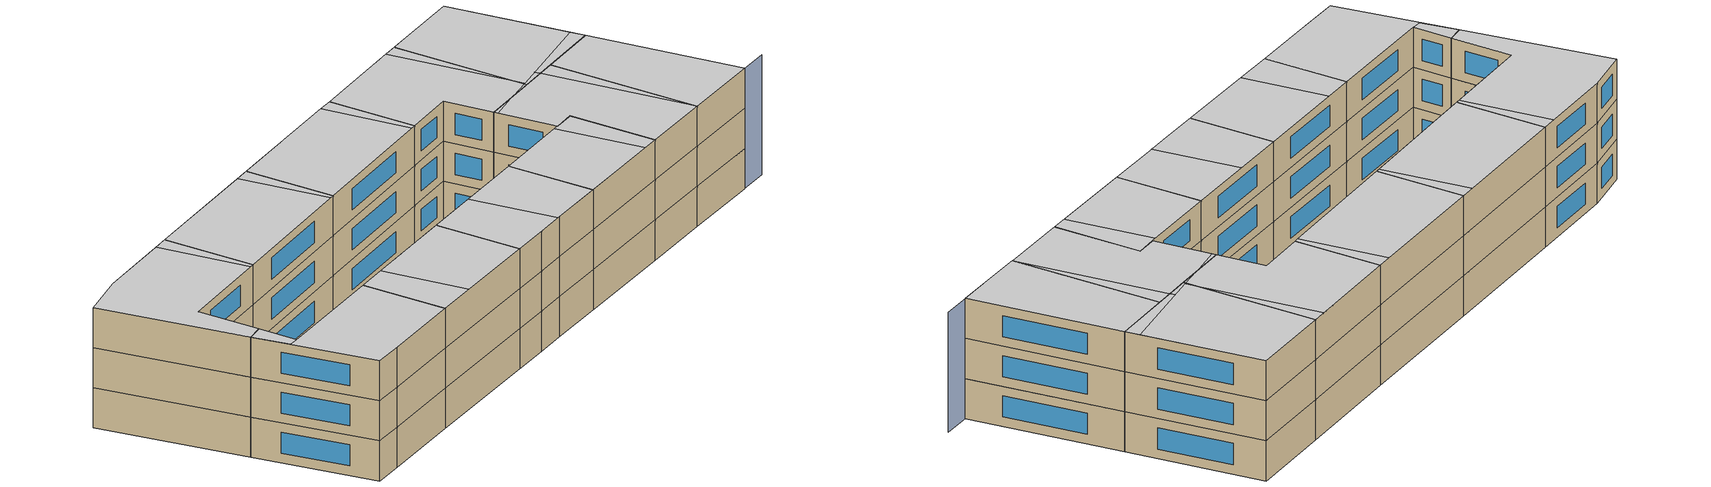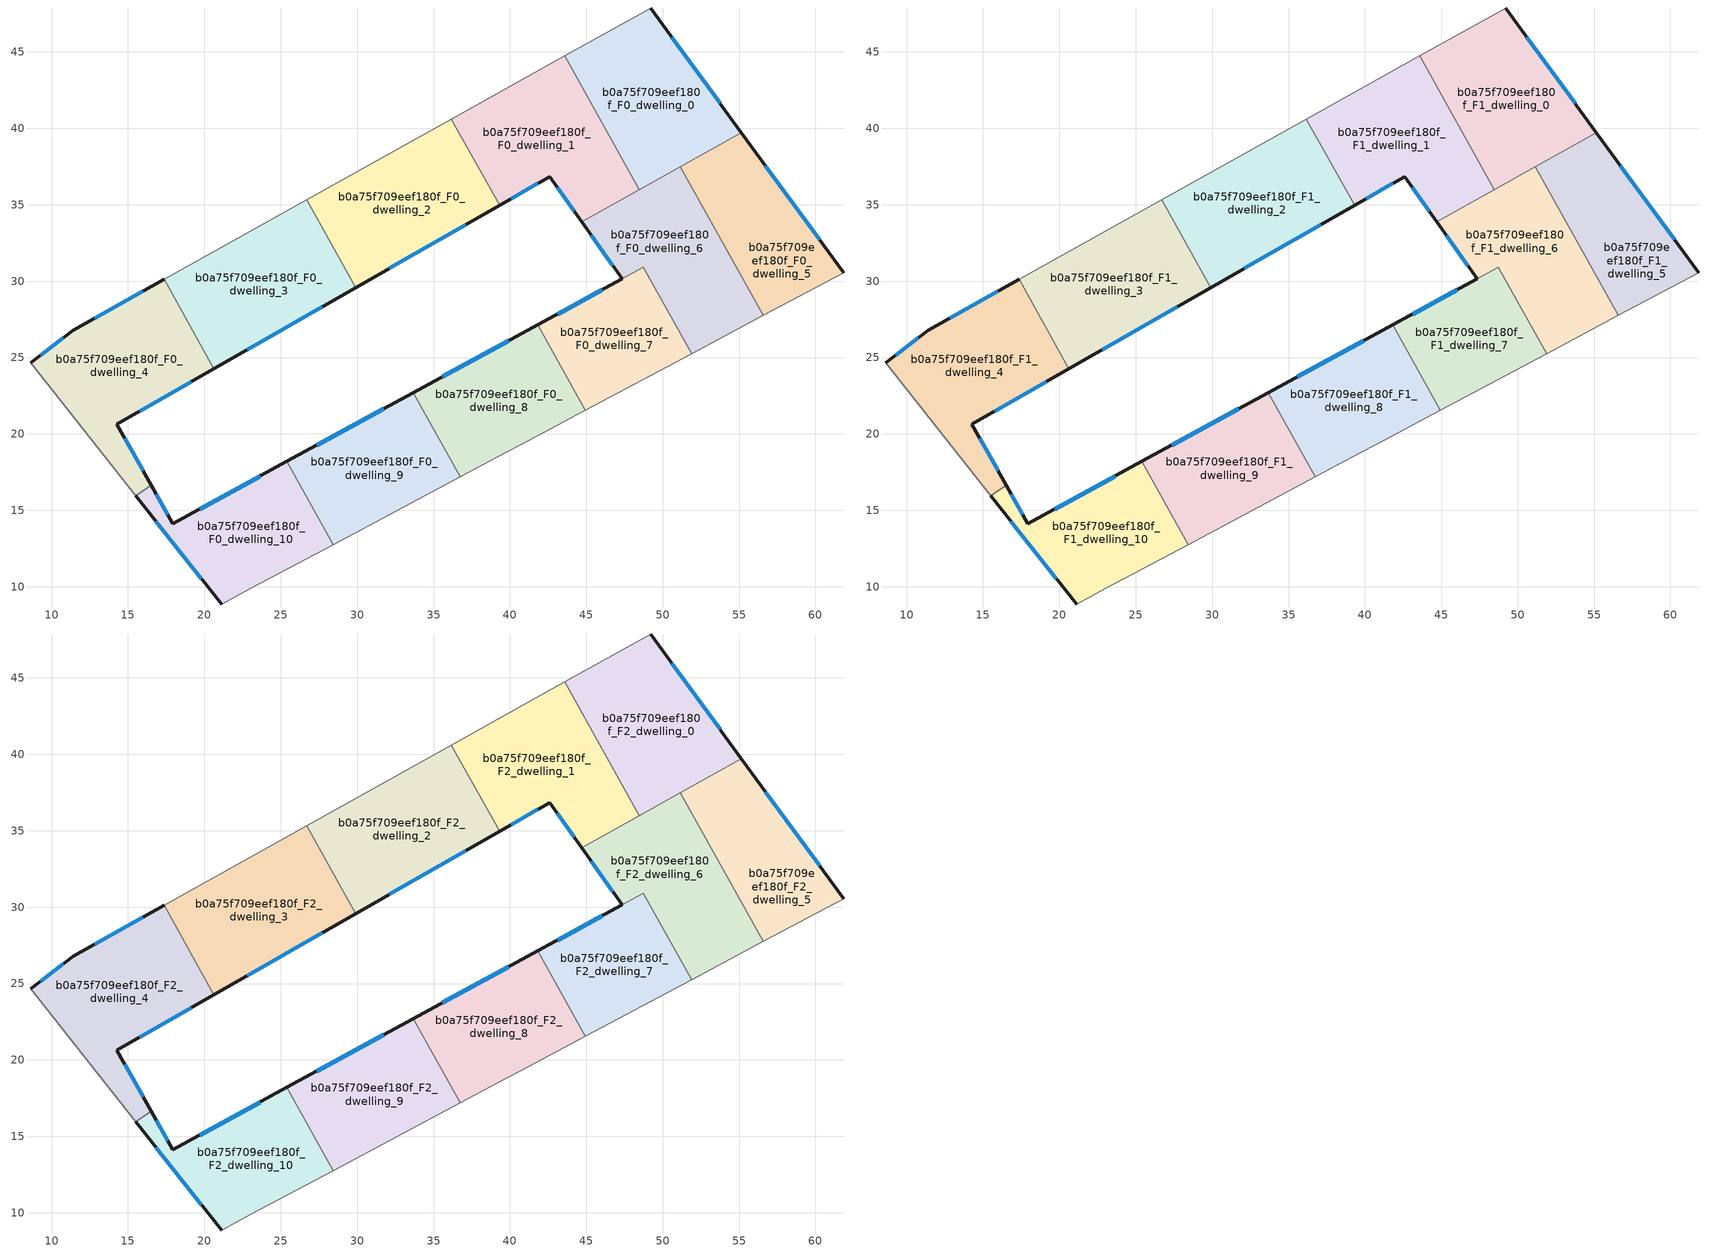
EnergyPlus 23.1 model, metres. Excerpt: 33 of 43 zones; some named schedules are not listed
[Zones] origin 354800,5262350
b0a75f709eef180f_F0_dwelling_0
 floor ground (EU_floor_Construction): 49.21,47.88 55.16,39.72 48.46,35.98 43.58,44.74 z0
 wall outside (EU_wall_Construction): 55.16,39.72 49.21,47.88 z0:3
 wall adiabatic (EU_wall_Construction): 49.21,47.88 43.58,44.74 z0:3
 wall to b0a75f709eef180f_F0_dwelling_1 (EU_wall_Construction): 43.58,44.74 48.46,35.98 z0:3
 wall to b0a75f709eef180f_F0_dwelling_5 (EU_wall_Construction): 51.16,37.48 55.16,39.72 z0:3
 wall to b0a75f709eef180f_F0_dwelling_6 (EU_wall_Construction): 48.46,35.98 51.16,37.48 z0:3
 window (EU_Window_Construction): 53.76,41.63 50.6,45.96 z0.7:2.3
b0a75f709eef180f_F0_dwelling_1
 floor ground (EU_floor_Construction): 43.58,44.74 48.46,35.98 44.69,33.88 42.59,36.83 39.32,34.96 36.17,40.61 z0
 wall outside (EU_wall_Construction): 39.32,34.96 42.59,36.83 44.69,33.88 z0:3
 wall to b0a75f709eef180f_F0_dwelling_2 (EU_wall_Construction): 36.17,40.61 39.32,34.96 z0:3
 wall adiabatic (EU_wall_Construction): 43.58,44.74 36.17,40.61 z0:3
 wall to b0a75f709eef180f_F0_dwelling_6 (EU_wall_Construction): 44.69,33.88 48.46,35.98 z0:3
 window (EU_Window_Construction): 43.09,36.14 44.2,34.57 / 40.09,35.4 41.83,36.4 z0.7:2.3
b0a75f709eef180f_F0_dwelling_10
 floor ground (EU_floor_Construction): 25.41,18.2 28.44,12.76 23.05,9.89 21.12,8.87 15.51,15.97 16.52,16.64 17.93,14.13 z0
 wall outside (EU_wall_Construction): 15.51,15.97 21.12,8.87 / 25.41,18.2 17.93,14.13 16.52,16.64 z0:3
 wall adiabatic (EU_wall_Construction): 21.12,8.87 23.05,9.89 28.44,12.76 z0:3
 wall to b0a75f709eef180f_F0_dwelling_4 (EU_wall_Construction): 16.52,16.64 15.51,15.97 z0:3
 wall to b0a75f709eef180f_F0_dwelling_9 (EU_wall_Construction): 28.44,12.76 25.41,18.2 z0:3
 window (EU_Window_Construction): 16.83,14.3 19.81,10.53 / 17.6,14.72 16.85,16.05 / 23.65,17.24 19.69,15.08 z0.7:2.3
b0a75f709eef180f_F0_dwelling_2
 floor ground (EU_floor_Construction): 36.17,40.61 39.32,34.96 29.9,29.58 26.69,35.32 z0
 wall outside (EU_wall_Construction): 29.9,29.58 39.32,34.96 z0:3
 wall to b0a75f709eef180f_F0_dwelling_3 (EU_wall_Construction): 26.69,35.32 29.9,29.58 z0:3
 wall adiabatic (EU_wall_Construction): 36.17,40.61 26.69,35.32 z0:3
 window (EU_Window_Construction): 32.11,30.84 37.11,33.7 z0.7:2.3
b0a75f709eef180f_F0_dwelling_3
 floor ground (EU_floor_Construction): 26.69,35.32 29.9,29.58 20.63,24.28 17.37,30.12 z0
 wall outside (EU_wall_Construction): 20.63,24.28 29.9,29.58 z0:3
 wall to b0a75f709eef180f_F0_dwelling_4 (EU_wall_Construction): 17.37,30.12 20.63,24.28 z0:3
 wall adiabatic (EU_wall_Construction): 26.69,35.32 17.37,30.12 z0:3
 window (EU_Window_Construction): 22.8,25.52 27.72,28.33 z0.7:2.3
b0a75f709eef180f_F0_dwelling_4
 floor ground (EU_floor_Construction): 17.37,30.12 20.63,24.28 14.27,20.65 16.52,16.64 15.51,15.97 8.64,24.64 11.42,26.8 z0
 wall outside (EU_wall_Construction): 17.37,30.12 11.42,26.8 8.64,24.64 / 16.52,16.64 14.27,20.65 20.63,24.28 z0:3
 wall adiabatic (EU_wall_Construction): 8.64,24.64 15.51,15.97 z0:3
 window (EU_Window_Construction): 10.77,26.29 9.3,25.15 / 15.97,29.34 12.82,27.58 / 15.76,21.5 19.14,23.43 / 15.99,17.58 14.8,19.71 z0.7:2.3
b0a75f709eef180f_F0_dwelling_5
 floor ground (EU_floor_Construction): 55.16,39.72 61.84,30.55 56.58,27.75 51.16,37.48 z0
 wall outside (EU_wall_Construction): 61.84,30.55 55.16,39.72 z0:3
 wall to b0a75f709eef180f_F0_dwelling_6 (EU_wall_Construction): 51.16,37.48 56.58,27.75 z0:3
 wall adiabatic (EU_wall_Construction): 56.58,27.75 61.84,30.55 z0:3
 window (EU_Window_Construction): 60.27,32.71 56.73,37.57 z0.7:2.3
b0a75f709eef180f_F0_dwelling_6
 floor ground (EU_floor_Construction): 51.16,37.48 56.58,27.75 51.89,25.25 48.74,30.9 47.34,30.14 44.69,33.88 z0
 wall outside (EU_wall_Construction): 44.69,33.88 47.34,30.14 z0:3
 wall adiabatic (EU_wall_Construction): 51.89,25.25 56.58,27.75 z0:3
 wall to b0a75f709eef180f_F0_dwelling_7 (EU_wall_Construction): 47.34,30.14 48.74,30.9 51.89,25.25 z0:3
 window (EU_Window_Construction): 45.31,33 46.72,31.02 z0.7:2.3
b0a75f709eef180f_F0_dwelling_7
 floor ground (EU_floor_Construction): 48.74,30.9 51.89,25.25 44.94,21.55 41.82,27.14 z0
 wall outside (EU_wall_Construction): 47.34,30.14 41.82,27.14 z0:3
 wall adiabatic (EU_wall_Construction): 44.94,21.55 51.89,25.25 z0:3
 wall to b0a75f709eef180f_F0_dwelling_8 (EU_wall_Construction): 41.82,27.14 44.94,21.55 z0:3
 window (EU_Window_Construction): 46.05,29.44 43.12,27.84 z0.7:2.3
b0a75f709eef180f_F0_dwelling_8
 floor ground (EU_floor_Construction): 41.82,27.14 44.94,21.55 41.19,19.56 39.2,18.49 36.74,17.18 33.67,22.7 z0
 wall outside (EU_wall_Construction): 41.82,27.14 33.67,22.7 z0:3
 wall adiabatic (EU_wall_Construction): 36.74,17.18 39.2,18.49 41.19,19.56 44.94,21.55 z0:3
 wall to b0a75f709eef180f_F0_dwelling_9 (EU_wall_Construction): 33.67,22.7 36.74,17.18 z0:3
 window (EU_Window_Construction): 39.91,26.1 35.58,23.74 z0.7:2.3
b0a75f709eef180f_F0_dwelling_9
 floor ground (EU_floor_Construction): 33.67,22.7 36.74,17.18 28.44,12.76 25.41,18.2 z0
 wall outside (EU_wall_Construction): 33.67,22.7 25.41,18.2 z0:3
 wall adiabatic (EU_wall_Construction): 28.44,12.76 36.74,17.18 z0:3
 window (EU_Window_Construction): 31.73,21.64 27.35,19.26 z0.7:2.3
b0a75f709eef180f_F1_dwelling_0
 floor to b0a75f709eef180f_F0_dwelling_0 (EU_floor_Construction): 49.21,47.88 55.16,39.72 48.46,35.98 43.58,44.74 z3
 wall outside (EU_wall_Construction): 55.16,39.72 49.21,47.88 z3:6
 wall adiabatic (EU_wall_Construction): 49.21,47.88 43.58,44.74 z3:6
 wall to b0a75f709eef180f_F1_dwelling_1 (EU_wall_Construction): 43.58,44.74 48.46,35.98 z3:6
 wall to b0a75f709eef180f_F1_dwelling_5 (EU_wall_Construction): 51.16,37.48 55.16,39.72 z3:6
 wall to b0a75f709eef180f_F1_dwelling_6 (EU_wall_Construction): 48.46,35.98 51.16,37.48 z3:6
 window (EU_Window_Construction): 53.76,41.63 50.6,45.96 z3.7:5.3
b0a75f709eef180f_F1_dwelling_1
 floor to b0a75f709eef180f_F0_dwelling_1 (EU_floor_Construction): 43.58,44.74 48.46,35.98 44.69,33.88 42.59,36.83 39.32,34.96 36.17,40.61 z3
 wall outside (EU_wall_Construction): 39.32,34.96 42.59,36.83 44.69,33.88 z3:6
 wall to b0a75f709eef180f_F1_dwelling_2 (EU_wall_Construction): 36.17,40.61 39.32,34.96 z3:6
 wall adiabatic (EU_wall_Construction): 43.58,44.74 36.17,40.61 z3:6
 wall to b0a75f709eef180f_F1_dwelling_6 (EU_wall_Construction): 44.69,33.88 48.46,35.98 z3:6
 window (EU_Window_Construction): 43.09,36.14 44.2,34.57 / 40.09,35.4 41.83,36.4 z3.7:5.3
b0a75f709eef180f_F1_dwelling_10
 floor to b0a75f709eef180f_F0_dwelling_10 (EU_floor_Construction): 25.41,18.2 28.44,12.76 23.05,9.89 21.12,8.87 15.51,15.97 16.52,16.64 17.93,14.13 z3
 wall outside (EU_wall_Construction): 15.51,15.97 21.12,8.87 / 25.41,18.2 17.93,14.13 16.52,16.64 z3:6
 wall adiabatic (EU_wall_Construction): 21.12,8.87 23.05,9.89 28.44,12.76 z3:6
 wall to b0a75f709eef180f_F1_dwelling_4 (EU_wall_Construction): 16.52,16.64 15.51,15.97 z3:6
 wall to b0a75f709eef180f_F1_dwelling_9 (EU_wall_Construction): 28.44,12.76 25.41,18.2 z3:6
 window (EU_Window_Construction): 16.83,14.3 19.81,10.53 / 17.6,14.72 16.85,16.05 / 23.65,17.24 19.69,15.08 z3.7:5.3
b0a75f709eef180f_F1_dwelling_2
 floor to b0a75f709eef180f_F0_dwelling_2 (EU_floor_Construction): 36.17,40.61 39.32,34.96 29.9,29.58 26.69,35.32 z3
 wall outside (EU_wall_Construction): 29.9,29.58 39.32,34.96 z3:6
 wall to b0a75f709eef180f_F1_dwelling_3 (EU_wall_Construction): 26.69,35.32 29.9,29.58 z3:6
 wall adiabatic (EU_wall_Construction): 36.17,40.61 26.69,35.32 z3:6
 window (EU_Window_Construction): 32.11,30.84 37.11,33.7 z3.7:5.3
b0a75f709eef180f_F1_dwelling_3
 floor to b0a75f709eef180f_F0_dwelling_3 (EU_floor_Construction): 26.69,35.32 29.9,29.58 20.63,24.28 17.37,30.12 z3
 wall outside (EU_wall_Construction): 20.63,24.28 29.9,29.58 z3:6
 wall to b0a75f709eef180f_F1_dwelling_4 (EU_wall_Construction): 17.37,30.12 20.63,24.28 z3:6
 wall adiabatic (EU_wall_Construction): 26.69,35.32 17.37,30.12 z3:6
 window (EU_Window_Construction): 22.8,25.52 27.72,28.33 z3.7:5.3
b0a75f709eef180f_F1_dwelling_4
 floor to b0a75f709eef180f_F0_dwelling_4 (EU_floor_Construction): 17.37,30.12 20.63,24.28 14.27,20.65 16.52,16.64 15.51,15.97 8.64,24.64 11.42,26.8 z3
 wall outside (EU_wall_Construction): 17.37,30.12 11.42,26.8 8.64,24.64 / 16.52,16.64 14.27,20.65 20.63,24.28 z3:6
 wall adiabatic (EU_wall_Construction): 8.64,24.64 15.51,15.97 z3:6
 window (EU_Window_Construction): 10.77,26.29 9.3,25.15 / 15.97,29.34 12.82,27.58 / 15.76,21.5 19.14,23.43 / 15.99,17.58 14.8,19.71 z3.7:5.3
b0a75f709eef180f_F1_dwelling_5
 floor to b0a75f709eef180f_F0_dwelling_5 (EU_floor_Construction): 55.16,39.72 61.84,30.55 56.58,27.75 51.16,37.48 z3
 wall outside (EU_wall_Construction): 61.84,30.55 55.16,39.72 z3:6
 wall to b0a75f709eef180f_F1_dwelling_6 (EU_wall_Construction): 51.16,37.48 56.58,27.75 z3:6
 wall adiabatic (EU_wall_Construction): 56.58,27.75 61.84,30.55 z3:6
 window (EU_Window_Construction): 60.27,32.71 56.73,37.57 z3.7:5.3
b0a75f709eef180f_F1_dwelling_6
 floor to b0a75f709eef180f_F0_dwelling_6 (EU_floor_Construction): 51.16,37.48 56.58,27.75 51.89,25.25 48.74,30.9 47.34,30.14 44.69,33.88 z3
 wall outside (EU_wall_Construction): 44.69,33.88 47.34,30.14 z3:6
 wall adiabatic (EU_wall_Construction): 51.89,25.25 56.58,27.75 z3:6
 wall to b0a75f709eef180f_F1_dwelling_7 (EU_wall_Construction): 47.34,30.14 48.74,30.9 51.89,25.25 z3:6
 window (EU_Window_Construction): 45.31,33 46.72,31.02 z3.7:5.3
b0a75f709eef180f_F1_dwelling_7
 floor to b0a75f709eef180f_F0_dwelling_7 (EU_floor_Construction): 48.74,30.9 51.89,25.25 44.94,21.55 41.82,27.14 z3
 wall outside (EU_wall_Construction): 47.34,30.14 41.82,27.14 z3:6
 wall adiabatic (EU_wall_Construction): 44.94,21.55 51.89,25.25 z3:6
 wall to b0a75f709eef180f_F1_dwelling_8 (EU_wall_Construction): 41.82,27.14 44.94,21.55 z3:6
 window (EU_Window_Construction): 46.05,29.44 43.12,27.84 z3.7:5.3
b0a75f709eef180f_F1_dwelling_8
 floor to b0a75f709eef180f_F0_dwelling_8 (EU_floor_Construction): 41.82,27.14 44.94,21.55 41.19,19.56 39.2,18.49 36.74,17.18 33.67,22.7 z3
 wall outside (EU_wall_Construction): 41.82,27.14 33.67,22.7 z3:6
 wall adiabatic (EU_wall_Construction): 36.74,17.18 39.2,18.49 41.19,19.56 44.94,21.55 z3:6
 wall to b0a75f709eef180f_F1_dwelling_9 (EU_wall_Construction): 33.67,22.7 36.74,17.18 z3:6
 window (EU_Window_Construction): 39.91,26.1 35.58,23.74 z3.7:5.3
b0a75f709eef180f_F1_dwelling_9
 floor to b0a75f709eef180f_F0_dwelling_9 (EU_floor_Construction): 33.67,22.7 36.74,17.18 28.44,12.76 25.41,18.2 z3
 wall outside (EU_wall_Construction): 33.67,22.7 25.41,18.2 z3:6
 wall adiabatic (EU_wall_Construction): 28.44,12.76 36.74,17.18 z3:6
 window (EU_Window_Construction): 31.73,21.64 27.35,19.26 z3.7:5.3
b0a75f709eef180f_F2_dwelling_0
 floor to b0a75f709eef180f_F1_dwelling_0 (EU_floor_Construction): 49.21,47.88 55.16,39.72 48.46,35.98 43.58,44.74 z6
 wall outside (EU_wall_Construction): 55.16,39.72 49.21,47.88 z6:9
 wall adiabatic (EU_wall_Construction): 49.21,47.88 43.58,44.74 z6:9
 wall to b0a75f709eef180f_F2_dwelling_1 (EU_wall_Construction): 43.58,44.74 48.46,35.98 z6:9
 wall to b0a75f709eef180f_F2_dwelling_5 (EU_wall_Construction): 51.16,37.48 55.16,39.72 z6:9
 wall to b0a75f709eef180f_F2_dwelling_6 (EU_wall_Construction): 48.46,35.98 51.16,37.48 z6:9
 window (EU_Window_Construction): 53.76,41.63 50.6,45.96 z6.7:8.3
 ceiling to b0a75f709eef180f_F3_dwelling_0 (EU_floor_Construction): 54.5,40.62 49.21,47.88 43.58,44.74 48.03,36.75 48.43,36.21 z9
 ceiling to b0a75f709eef180f_F3_dwelling_5 (EU_floor_Construction): 55.16,39.72 54.5,40.62 49.75,37.17 49.99,36.84 z9
 ceiling to b0a75f709eef180f_F3_dwelling_6 (EU_floor_Construction): 49.99,36.84 49.75,37.17 48.43,36.21 48.36,36.16 48.46,35.98 z9
 ceiling to b0a75f709eef180f_F3_dwelling_1 (EU_floor_Construction): 48.43,36.21 48.03,36.75 48.36,36.16 z9
b0a75f709eef180f_F2_dwelling_1
 floor to b0a75f709eef180f_F1_dwelling_1 (EU_floor_Construction): 43.58,44.74 48.46,35.98 44.69,33.88 42.59,36.83 39.32,34.96 36.17,40.61 z6
 wall outside (EU_wall_Construction): 39.32,34.96 42.59,36.83 44.69,33.88 z6:9
 wall to b0a75f709eef180f_F2_dwelling_2 (EU_wall_Construction): 36.17,40.61 39.32,34.96 z6:9
 wall adiabatic (EU_wall_Construction): 43.58,44.74 36.17,40.61 z6:9
 wall to b0a75f709eef180f_F2_dwelling_6 (EU_wall_Construction): 44.69,33.88 48.46,35.98 z6:9
 window (EU_Window_Construction): 43.09,36.14 44.2,34.57 / 40.09,35.4 41.83,36.4 z6.7:8.3
 ceiling to b0a75f709eef180f_F3_dwelling_1 (EU_floor_Construction): 47,35.16 48.36,36.16 48.03,36.75 42.61,44.2 36.17,40.61 39.32,34.96 42.59,36.83 44.69,33.88 z9
 ceiling to b0a75f709eef180f_F3_dwelling_0 (EU_floor_Construction): 48.03,36.75 43.58,44.74 42.61,44.2 z9
 ceiling to b0a75f709eef180f_F3_dwelling_6 (EU_floor_Construction): 48.46,35.98 48.36,36.16 47,35.16 z9
b0a75f709eef180f_F2_dwelling_10
 floor to b0a75f709eef180f_F1_dwelling_10 (EU_floor_Construction): 25.41,18.2 28.44,12.76 23.05,9.89 21.12,8.87 15.51,15.97 16.52,16.64 17.93,14.13 z6
 wall outside (EU_wall_Construction): 15.51,15.97 21.12,8.87 / 25.41,18.2 17.93,14.13 16.52,16.64 z6:9
 wall adiabatic (EU_wall_Construction): 21.12,8.87 23.05,9.89 28.44,12.76 z6:9
 wall to b0a75f709eef180f_F2_dwelling_4 (EU_wall_Construction): 16.52,16.64 15.51,15.97 z6:9
 wall to b0a75f709eef180f_F2_dwelling_9 (EU_wall_Construction): 28.44,12.76 25.41,18.2 z6:9
 window (EU_Window_Construction): 16.83,14.3 19.81,10.53 / 17.6,14.72 16.85,16.05 / 23.65,17.24 19.69,15.08 z6.7:8.3
 ceiling to b0a75f709eef180f_F3_dwelling_9 (EU_floor_Construction): 28.44,12.76 25.41,18.2 17.93,14.13 17.26,13.77 15.51,15.97 21.12,8.87 23.05,9.89 z9
 ceiling to b0a75f709eef180f_F3_dwelling_4 (EU_floor_Construction): 17.93,14.13 16.52,16.64 15.51,15.97 17.26,13.77 z9
b0a75f709eef180f_F2_dwelling_2
 floor to b0a75f709eef180f_F1_dwelling_2 (EU_floor_Construction): 36.17,40.61 39.32,34.96 29.9,29.58 26.69,35.32 z6
 wall outside (EU_wall_Construction): 29.9,29.58 39.32,34.96 z6:9
 wall to b0a75f709eef180f_F2_dwelling_3 (EU_wall_Construction): 26.69,35.32 29.9,29.58 z6:9
 wall adiabatic (EU_wall_Construction): 36.17,40.61 26.69,35.32 z6:9
 window (EU_Window_Construction): 32.11,30.84 37.11,33.7 z6.7:8.3
 ceiling adiabatic (EU_roof_Construction): 39.02,34.79 35.18,40.06 26.69,35.32 29.89,29.58 z9
 ceiling to b0a75f709eef180f_F3_dwelling_1 (EU_floor_Construction): 39.32,34.96 36.17,40.61 35.18,40.06 39.02,34.79 z9
b0a75f709eef180f_F2_dwelling_3
 floor to b0a75f709eef180f_F1_dwelling_3 (EU_floor_Construction): 26.69,35.32 29.9,29.58 20.63,24.28 17.37,30.12 z6
 wall outside (EU_wall_Construction): 20.63,24.28 29.9,29.58 z6:9
 wall to b0a75f709eef180f_F2_dwelling_4 (EU_wall_Construction): 17.37,30.12 20.63,24.28 z6:9
 wall adiabatic (EU_wall_Construction): 26.69,35.32 17.37,30.12 z6:9
 window (EU_Window_Construction): 22.8,25.52 27.72,28.33 z6.7:8.3
 ceiling adiabatic (EU_roof_Construction): 29.61,29.41 25.71,34.77 17.37,30.12 20.63,24.28 z9
 ceiling to b0a75f709eef180f_F3_dwelling_2 (EU_floor_Construction): 29.89,29.58 26.69,35.32 25.71,34.77 29.61,29.41 z9
b0a75f709eef180f_F2_dwelling_4
 floor to b0a75f709eef180f_F1_dwelling_4 (EU_floor_Construction): 17.37,30.12 20.63,24.28 14.27,20.65 16.52,16.64 15.51,15.97 8.64,24.64 11.42,26.8 z6
 wall outside (EU_wall_Construction): 17.37,30.12 11.42,26.8 8.64,24.64 / 16.52,16.64 14.27,20.65 20.63,24.28 z6:9
 wall adiabatic (EU_wall_Construction): 8.64,24.64 15.51,15.97 z6:9
 window (EU_Window_Construction): 10.77,26.29 9.3,25.15 / 15.97,29.34 12.82,27.58 / 15.76,21.5 19.14,23.43 / 15.99,17.58 14.8,19.71 z6.7:8.3
 ceiling to b0a75f709eef180f_F3_dwelling_4 (EU_floor_Construction): 16.52,16.64 14.27,20.65 20.36,24.12 16.39,29.57 11.42,26.8 8.64,24.64 15.51,15.97 z9
 ceiling adiabatic (EU_roof_Construction): 20.63,24.28 17.37,30.12 16.39,29.57 20.36,24.12 z9
b0a75f709eef180f_F2_dwelling_5
 floor to b0a75f709eef180f_F1_dwelling_5 (EU_floor_Construction): 55.16,39.72 61.84,30.55 56.58,27.75 51.16,37.48 z6
 wall outside (EU_wall_Construction): 61.84,30.55 55.16,39.72 z6:9
 wall to b0a75f709eef180f_F2_dwelling_6 (EU_wall_Construction): 51.16,37.48 56.58,27.75 z6:9
 wall adiabatic (EU_wall_Construction): 56.58,27.75 61.84,30.55 z6:9
 window (EU_Window_Construction): 60.27,32.71 56.73,37.57 z6.7:8.3
 ceiling to b0a75f709eef180f_F3_dwelling_5 (EU_floor_Construction): 61.84,30.55 55.16,39.72 51.16,37.48 56.5,27.9 56.6,27.76 z9
b0a75f709eef180f_F2_dwelling_6
 floor to b0a75f709eef180f_F1_dwelling_6 (EU_floor_Construction): 51.16,37.48 56.58,27.75 51.89,25.25 48.74,30.9 47.34,30.14 44.69,33.88 z6
 wall outside (EU_wall_Construction): 44.69,33.88 47.34,30.14 z6:9
 wall adiabatic (EU_wall_Construction): 51.89,25.25 56.58,27.75 z6:9
 wall to b0a75f709eef180f_F2_dwelling_7 (EU_wall_Construction): 47.34,30.14 48.74,30.9 51.89,25.25 z6:9
 window (EU_Window_Construction): 45.31,33 46.72,31.02 z6.7:8.3
 ceiling to b0a75f709eef180f_F3_dwelling_6 (EU_floor_Construction): 56.58,27.75 56.5,27.9 50,36.84 46.99,35.16 44.88,33.62 47.34,30.14 48.74,30.9 51.89,25.25 z9
 ceiling to b0a75f709eef180f_F3_dwelling_1 (EU_floor_Construction): 46.99,35.16 44.69,33.88 44.88,33.62 z9
 ceiling to b0a75f709eef180f_F3_dwelling_5 (EU_floor_Construction): 56.5,27.9 51.16,37.48 50,36.84 z9
b0a75f709eef180f_F2_dwelling_7
 floor to b0a75f709eef180f_F1_dwelling_7 (EU_floor_Construction): 48.74,30.9 51.89,25.25 44.94,21.55 41.82,27.14 z6
 wall outside (EU_wall_Construction): 47.34,30.14 41.82,27.14 z6:9
 wall adiabatic (EU_wall_Construction): 44.94,21.55 51.89,25.25 z6:9
 wall to b0a75f709eef180f_F2_dwelling_8 (EU_wall_Construction): 41.82,27.14 44.94,21.55 z6:9
 window (EU_Window_Construction): 46.05,29.44 43.12,27.84 z6.7:8.3
 ceiling to b0a75f709eef180f_F3_dwelling_7 (EU_floor_Construction): 50.81,24.68 46.98,29.94 41.82,27.14 44.94,21.55 z9
 ceiling to b0a75f709eef180f_F3_dwelling_6 (EU_floor_Construction): 51.89,25.25 48.74,30.9 46.98,29.94 50.81,24.68 z9
b0a75f709eef180f_F2_dwelling_8
 floor to b0a75f709eef180f_F1_dwelling_8 (EU_floor_Construction): 41.82,27.14 44.94,21.55 41.19,19.56 39.2,18.49 36.74,17.18 33.67,22.7 z6
 wall outside (EU_wall_Construction): 41.82,27.14 33.67,22.7 z6:9
 wall adiabatic (EU_wall_Construction): 36.74,17.18 39.2,18.49 41.19,19.56 44.94,21.55 z6:9
 wall to b0a75f709eef180f_F2_dwelling_9 (EU_wall_Construction): 33.67,22.7 36.74,17.18 z6:9
 window (EU_Window_Construction): 39.91,26.1 35.58,23.74 z6.7:8.3
 ceiling to b0a75f709eef180f_F3_dwelling_8 (EU_floor_Construction): 39.2,18.49 41.04,19.48 37.27,24.66 33.67,22.7 36.74,17.18 z9
 ceiling to b0a75f709eef180f_F3_dwelling_7 (EU_floor_Construction): 44.94,21.55 41.82,27.14 37.27,24.66 41.04,19.48 41.09,19.51 41.19,19.56 z9
b0a75f709eef180f_F2_dwelling_9
 floor to b0a75f709eef180f_F1_dwelling_9 (EU_floor_Construction): 33.67,22.7 36.74,17.18 28.44,12.76 25.41,18.2 z6
 wall outside (EU_wall_Construction): 33.67,22.7 25.41,18.2 z6:9
 wall adiabatic (EU_wall_Construction): 28.44,12.76 36.74,17.18 z6:9
 window (EU_Window_Construction): 31.73,21.64 27.35,19.26 z6.7:8.3
 ceiling to b0a75f709eef180f_F3_dwelling_8 (EU_floor_Construction): 36.74,17.18 33.67,22.7 27.41,19.29 31.12,14.19 z9
 ceiling to b0a75f709eef180f_F3_dwelling_9 (EU_floor_Construction): 31.12,14.19 27.41,19.29 25.41,18.2 28.44,12.76 z9
shading: 41.19,19.56 63.78,31.58 z0:9
[Building]
EU S2 Campaign: North Axis=0; Terrain=City; Solar Distribution=FullExterior
[Site:Location]
Budapest.Ferenc.Liszt.Intl.AP: Latitude=47.437; Longitude=19.256; Time Zone=1; Elevation=185
[SizingPeriod:WeatherFileDays]
AnnualSizingPeriod: Begin Month=1; Begin Day of Month=1; End Month=12; End Day of Month=31; Day of Week for Start Day=Monday; Use Weather File Daylight Saving Period=No; Use Weather File Rain and Snow Indicators=No
[MATERIAL]
EU_InternalMass_Material: Roughness=MediumRough; Thickness=0.1; Conductivity=1; Density=1800; Specific Heat=900; Thermal Absorptance=0.9; Solar Absorptance=0.7; Visible Absorptance=0.7
[MATERIAL:NOMASS] Roughness=MediumRough; Thermal Absorptance=0.9; Solar Absorptance=0.7; Visible Absorptance=0.7
Name | Thermal Resistance
EU_wall_NoMass | 0.832559
EU_roof_NoMass | 1.39638
EU_floor_NoMass | 0.872794
[WINDOWMATERIAL:SIMPLEGLAZINGSYSTEM]
EU_Window_SimpleGlazing: UFactor=2.79869; Solar Heat Gain Coefficient=0.75; Visible Transmittance=0.75
[CONSTRUCTION]
EU_wall_Construction: EU_wall_NoMass
EU_roof_Construction: EU_roof_NoMass
EU_floor_Construction: EU_floor_NoMass
EU_Window_Construction: EU_Window_SimpleGlazing
EU_InternalMass_Construction: EU_InternalMass_Material
[ZONE] Type=1; Multiplier=1; Ceiling Height=autocalculate; Floor Area=autocalculate; Part of Total Floor Area=Yes
Name | Volume
b0a75f709eef180f_F0_dwelling_0; b0a75f709eef180f_F1_dwelling_0; b0a75f709eef180f_F2_dwelling_0 | 212.376
b0a75f709eef180f_F0_dwelling_1; b0a75f709eef180f_F1_dwelling_1; b0a75f709eef180f_F2_dwelling_1 | 212.371
b0a75f709eef180f_F0_dwelling_10; b0a75f709eef180f_F1_dwelling_10; b0a75f709eef180f_F2_dwelling_10 | 171.492
b0a75f709eef180f_F0_dwelling_2; b0a75f709eef180f_F1_dwelling_2; b0a75f709eef180f_F2_dwelling_2 | 212.372
b0a75f709eef180f_F0_dwelling_3; b0a75f709eef180f_F1_dwelling_3; b0a75f709eef180f_F2_dwelling_3 | 212.381
b0a75f709eef180f_F0_dwelling_4; b0a75f709eef180f_F1_dwelling_4; b0a75f709eef180f_F2_dwelling_4 | 217.86
b0a75f709eef180f_F0_dwelling_5; b0a75f709eef180f_F1_dwelling_5; b0a75f709eef180f_F2_dwelling_5 | 176.99
b0a75f709eef180f_F0_dwelling_6; b0a75f709eef180f_F1_dwelling_6; b0a75f709eef180f_F2_dwelling_6 | 202.062
b0a75f709eef180f_F0_dwelling_7; b0a75f709eef180f_F1_dwelling_7; b0a75f709eef180f_F2_dwelling_7 | 151.849
b0a75f709eef180f_F0_dwelling_8; b0a75f709eef180f_F1_dwelling_8; b0a75f709eef180f_F2_dwelling_8 | 176.974
b0a75f709eef180f_F0_dwelling_9; b0a75f709eef180f_F1_dwelling_9; b0a75f709eef180f_F2_dwelling_9 | 177
[INTERNALMASS] Construction=EU_InternalMass_Construction
Name | Zone or ZoneList | Surface Area
b0a75f709eef180f_F0_dwelling_0_EU_InternalMass | b0a75f709eef180f_F0_dwelling_0 | 70.795
b0a75f709eef180f_F0_dwelling_1_EU_InternalMass | b0a75f709eef180f_F0_dwelling_1 | 70.7902
b0a75f709eef180f_F0_dwelling_2_EU_InternalMass | b0a75f709eef180f_F0_dwelling_2 | 70.7907
b0a75f709eef180f_F0_dwelling_3_EU_InternalMass | b0a75f709eef180f_F0_dwelling_3 | 70.7934
b0a75f709eef180f_F0_dwelling_4_EU_InternalMass | b0a75f709eef180f_F0_dwelling_4 | 72.6201
b0a75f709eef180f_F0_dwelling_5_EU_InternalMass | b0a75f709eef180f_F0_dwelling_5 | 58.9966
b0a75f709eef180f_F0_dwelling_6_EU_InternalMass | b0a75f709eef180f_F0_dwelling_6 | 67.3543
b0a75f709eef180f_F0_dwelling_7_EU_InternalMass | b0a75f709eef180f_F0_dwelling_7 | 50.635
b0a75f709eef180f_F0_dwelling_8_EU_InternalMass | b0a75f709eef180f_F0_dwelling_8 | 58.9913
b0a75f709eef180f_F0_dwelling_9_EU_InternalMass | b0a75f709eef180f_F0_dwelling_9 | 59.0003
b0a75f709eef180f_F0_dwelling_10_EU_InternalMass | b0a75f709eef180f_F0_dwelling_10 | 57.1659
b0a75f709eef180f_F1_dwelling_0_EU_InternalMass | b0a75f709eef180f_F1_dwelling_0 | 70.795
b0a75f709eef180f_F1_dwelling_1_EU_InternalMass | b0a75f709eef180f_F1_dwelling_1 | 70.7902
b0a75f709eef180f_F1_dwelling_2_EU_InternalMass | b0a75f709eef180f_F1_dwelling_2 | 70.7907
b0a75f709eef180f_F1_dwelling_3_EU_InternalMass | b0a75f709eef180f_F1_dwelling_3 | 70.7934
b0a75f709eef180f_F1_dwelling_4_EU_InternalMass | b0a75f709eef180f_F1_dwelling_4 | 72.6201
b0a75f709eef180f_F1_dwelling_5_EU_InternalMass | b0a75f709eef180f_F1_dwelling_5 | 58.9966
b0a75f709eef180f_F1_dwelling_6_EU_InternalMass | b0a75f709eef180f_F1_dwelling_6 | 67.3543
b0a75f709eef180f_F1_dwelling_7_EU_InternalMass | b0a75f709eef180f_F1_dwelling_7 | 50.635
b0a75f709eef180f_F1_dwelling_8_EU_InternalMass | b0a75f709eef180f_F1_dwelling_8 | 58.9913
b0a75f709eef180f_F1_dwelling_9_EU_InternalMass | b0a75f709eef180f_F1_dwelling_9 | 59.0003
b0a75f709eef180f_F1_dwelling_10_EU_InternalMass | b0a75f709eef180f_F1_dwelling_10 | 57.1659
b0a75f709eef180f_F2_dwelling_0_EU_InternalMass | b0a75f709eef180f_F2_dwelling_0 | 70.795
b0a75f709eef180f_F2_dwelling_1_EU_InternalMass | b0a75f709eef180f_F2_dwelling_1 | 70.7902
b0a75f709eef180f_F2_dwelling_2_EU_InternalMass | b0a75f709eef180f_F2_dwelling_2 | 70.7907
b0a75f709eef180f_F2_dwelling_3_EU_InternalMass | b0a75f709eef180f_F2_dwelling_3 | 70.7934
b0a75f709eef180f_F2_dwelling_4_EU_InternalMass | b0a75f709eef180f_F2_dwelling_4 | 72.6201
b0a75f709eef180f_F2_dwelling_5_EU_InternalMass | b0a75f709eef180f_F2_dwelling_5 | 58.9966
b0a75f709eef180f_F2_dwelling_6_EU_InternalMass | b0a75f709eef180f_F2_dwelling_6 | 67.3543
b0a75f709eef180f_F2_dwelling_7_EU_InternalMass | b0a75f709eef180f_F2_dwelling_7 | 50.635
b0a75f709eef180f_F2_dwelling_8_EU_InternalMass | b0a75f709eef180f_F2_dwelling_8 | 58.9913
b0a75f709eef180f_F2_dwelling_9_EU_InternalMass | b0a75f709eef180f_F2_dwelling_9 | 59.0003
b0a75f709eef180f_F2_dwelling_10_EU_InternalMass | b0a75f709eef180f_F2_dwelling_10 | 57.1659
[OTHEREQUIPMENT] Fuel Type=Electricity; Design Level Calculation Method=Watts/Area; Power per Zone Floor Area=1; Fraction Latent=0; Fraction Radiant=0; Fraction Lost=0; Carbon Dioxide Generation Rate=0; EndUse Subcategory=EU_Step8_InternalGains
Name | Zone or ZoneList or Space or SpaceList | Schedule
EU_Step8_InternalGain_b0a75f709eef180f_F0_dwelling_0_f000 | b0a75f709eef180f_F0_dwelling_0 | EU_Step8_GainSchedule_b0a75f709eef180f_F0_dwelling_0_f000
EU_Step8_InternalGain_b0a75f709eef180f_F0_dwelling_1_f000 | b0a75f709eef180f_F0_dwelling_1 | EU_Step8_GainSchedule_b0a75f709eef180f_F0_dwelling_1_f000
EU_Step8_InternalGain_b0a75f709eef180f_F0_dwelling_2_f000 | b0a75f709eef180f_F0_dwelling_2 | EU_Step8_GainSchedule_b0a75f709eef180f_F0_dwelling_2_f000
EU_Step8_InternalGain_b0a75f709eef180f_F0_dwelling_3_f000 | b0a75f709eef180f_F0_dwelling_3 | EU_Step8_GainSchedule_b0a75f709eef180f_F0_dwelling_3_f000
EU_Step8_InternalGain_b0a75f709eef180f_F0_dwelling_4_f000 | b0a75f709eef180f_F0_dwelling_4 | EU_Step8_GainSchedule_b0a75f709eef180f_F0_dwelling_4_f000
EU_Step8_InternalGain_b0a75f709eef180f_F0_dwelling_5_f000 | b0a75f709eef180f_F0_dwelling_5 | EU_Step8_GainSchedule_b0a75f709eef180f_F0_dwelling_5_f000
EU_Step8_InternalGain_b0a75f709eef180f_F0_dwelling_6_f000 | b0a75f709eef180f_F0_dwelling_6 | EU_Step8_GainSchedule_b0a75f709eef180f_F0_dwelling_6_f000
EU_Step8_InternalGain_b0a75f709eef180f_F0_dwelling_7_f000 | b0a75f709eef180f_F0_dwelling_7 | EU_Step8_GainSchedule_b0a75f709eef180f_F0_dwelling_7_f000
EU_Step8_InternalGain_b0a75f709eef180f_F0_dwelling_8_f000 | b0a75f709eef180f_F0_dwelling_8 | EU_Step8_GainSchedule_b0a75f709eef180f_F0_dwelling_8_f000
EU_Step8_InternalGain_b0a75f709eef180f_F0_dwelling_9_f000 | b0a75f709eef180f_F0_dwelling_9 | EU_Step8_GainSchedule_b0a75f709eef180f_F0_dwelling_9_f000
EU_Step8_InternalGain_b0a75f709eef180f_F0_dwelling_10_f000 | b0a75f709eef180f_F0_dwelling_10 | EU_Step8_GainSchedule_b0a75f709eef180f_F0_dwelling_10_f000
EU_Step8_InternalGain_b0a75f709eef180f_F1_dwelling_0_f000 | b0a75f709eef180f_F1_dwelling_0 | EU_Step8_GainSchedule_b0a75f709eef180f_F1_dwelling_0_f000
EU_Step8_InternalGain_b0a75f709eef180f_F1_dwelling_1_f000 | b0a75f709eef180f_F1_dwelling_1 | EU_Step8_GainSchedule_b0a75f709eef180f_F1_dwelling_1_f000
EU_Step8_InternalGain_b0a75f709eef180f_F1_dwelling_2_f000 | b0a75f709eef180f_F1_dwelling_2 | EU_Step8_GainSchedule_b0a75f709eef180f_F1_dwelling_2_f000
EU_Step8_InternalGain_b0a75f709eef180f_F1_dwelling_3_f000 | b0a75f709eef180f_F1_dwelling_3 | EU_Step8_GainSchedule_b0a75f709eef180f_F1_dwelling_3_f000
EU_Step8_InternalGain_b0a75f709eef180f_F1_dwelling_4_f000 | b0a75f709eef180f_F1_dwelling_4 | EU_Step8_GainSchedule_b0a75f709eef180f_F1_dwelling_4_f000
EU_Step8_InternalGain_b0a75f709eef180f_F1_dwelling_5_f000 | b0a75f709eef180f_F1_dwelling_5 | EU_Step8_GainSchedule_b0a75f709eef180f_F1_dwelling_5_f000
EU_Step8_InternalGain_b0a75f709eef180f_F1_dwelling_6_f000 | b0a75f709eef180f_F1_dwelling_6 | EU_Step8_GainSchedule_b0a75f709eef180f_F1_dwelling_6_f000
EU_Step8_InternalGain_b0a75f709eef180f_F1_dwelling_7_f000 | b0a75f709eef180f_F1_dwelling_7 | EU_Step8_GainSchedule_b0a75f709eef180f_F1_dwelling_7_f000
EU_Step8_InternalGain_b0a75f709eef180f_F1_dwelling_8_f000 | b0a75f709eef180f_F1_dwelling_8 | EU_Step8_GainSchedule_b0a75f709eef180f_F1_dwelling_8_f000
EU_Step8_InternalGain_b0a75f709eef180f_F1_dwelling_9_f000 | b0a75f709eef180f_F1_dwelling_9 | EU_Step8_GainSchedule_b0a75f709eef180f_F1_dwelling_9_f000
EU_Step8_InternalGain_b0a75f709eef180f_F1_dwelling_10_f000 | b0a75f709eef180f_F1_dwelling_10 | EU_Step8_GainSchedule_b0a75f709eef180f_F1_dwelling_10_f000
EU_Step8_InternalGain_b0a75f709eef180f_F2_dwelling_0_f000 | b0a75f709eef180f_F2_dwelling_0 | EU_Step8_GainSchedule_b0a75f709eef180f_F2_dwelling_0_f000
EU_Step8_InternalGain_b0a75f709eef180f_F2_dwelling_1_f000 | b0a75f709eef180f_F2_dwelling_1 | EU_Step8_GainSchedule_b0a75f709eef180f_F2_dwelling_1_f000
EU_Step8_InternalGain_b0a75f709eef180f_F2_dwelling_2_f000 | b0a75f709eef180f_F2_dwelling_2 | EU_Step8_GainSchedule_b0a75f709eef180f_F2_dwelling_2_f000
EU_Step8_InternalGain_b0a75f709eef180f_F2_dwelling_3_f000 | b0a75f709eef180f_F2_dwelling_3 | EU_Step8_GainSchedule_b0a75f709eef180f_F2_dwelling_3_f000
EU_Step8_InternalGain_b0a75f709eef180f_F2_dwelling_4_f000 | b0a75f709eef180f_F2_dwelling_4 | EU_Step8_GainSchedule_b0a75f709eef180f_F2_dwelling_4_f000
EU_Step8_InternalGain_b0a75f709eef180f_F2_dwelling_5_f000 | b0a75f709eef180f_F2_dwelling_5 | EU_Step8_GainSchedule_b0a75f709eef180f_F2_dwelling_5_f000
EU_Step8_InternalGain_b0a75f709eef180f_F2_dwelling_6_f000 | b0a75f709eef180f_F2_dwelling_6 | EU_Step8_GainSchedule_b0a75f709eef180f_F2_dwelling_6_f000
EU_Step8_InternalGain_b0a75f709eef180f_F2_dwelling_7_f000 | b0a75f709eef180f_F2_dwelling_7 | EU_Step8_GainSchedule_b0a75f709eef180f_F2_dwelling_7_f000
EU_Step8_InternalGain_b0a75f709eef180f_F2_dwelling_8_f000 | b0a75f709eef180f_F2_dwelling_8 | EU_Step8_GainSchedule_b0a75f709eef180f_F2_dwelling_8_f000
EU_Step8_InternalGain_b0a75f709eef180f_F2_dwelling_9_f000 | b0a75f709eef180f_F2_dwelling_9 | EU_Step8_GainSchedule_b0a75f709eef180f_F2_dwelling_9_f000
EU_Step8_InternalGain_b0a75f709eef180f_F2_dwelling_10_f000 | b0a75f709eef180f_F2_dwelling_10 | EU_Step8_GainSchedule_b0a75f709eef180f_F2_dwelling_10_f000
[ZONEVENTILATION:DESIGNFLOWRATE] Schedule=EU_AlwaysOn; Design Flow Rate Calculation Method=AirChanges/Hour; Air Changes per Hour=0.475469; Ventilation Type=Natural; Fan Pressure Rise=0; Fan Total Efficiency=1; Constant Term Coefficient=1; Temperature Term Coefficient=0; Velocity Term Coefficient=0; Velocity Squared Term Coefficient=0; Minimum Indoor Temperature=-100; Maximum Indoor Temperature=100; Delta Temperature=-100; Minimum Outdoor Temperature=-100; Maximum Outdoor Temperature=100; Maximum Wind Speed=40
Name | Zone or ZoneList or Space or SpaceList
EU_ConstantAir_b0a75f709eef180f_F0_dwelling_0 | b0a75f709eef180f_F0_dwelling_0
EU_ConstantAir_b0a75f709eef180f_F0_dwelling_1 | b0a75f709eef180f_F0_dwelling_1
EU_ConstantAir_b0a75f709eef180f_F0_dwelling_2 | b0a75f709eef180f_F0_dwelling_2
EU_ConstantAir_b0a75f709eef180f_F0_dwelling_3 | b0a75f709eef180f_F0_dwelling_3
EU_ConstantAir_b0a75f709eef180f_F0_dwelling_4 | b0a75f709eef180f_F0_dwelling_4
EU_ConstantAir_b0a75f709eef180f_F0_dwelling_5 | b0a75f709eef180f_F0_dwelling_5
EU_ConstantAir_b0a75f709eef180f_F0_dwelling_6 | b0a75f709eef180f_F0_dwelling_6
EU_ConstantAir_b0a75f709eef180f_F0_dwelling_7 | b0a75f709eef180f_F0_dwelling_7
EU_ConstantAir_b0a75f709eef180f_F0_dwelling_8 | b0a75f709eef180f_F0_dwelling_8
EU_ConstantAir_b0a75f709eef180f_F0_dwelling_9 | b0a75f709eef180f_F0_dwelling_9
EU_ConstantAir_b0a75f709eef180f_F0_dwelling_10 | b0a75f709eef180f_F0_dwelling_10
EU_ConstantAir_b0a75f709eef180f_F1_dwelling_0 | b0a75f709eef180f_F1_dwelling_0
EU_ConstantAir_b0a75f709eef180f_F1_dwelling_1 | b0a75f709eef180f_F1_dwelling_1
EU_ConstantAir_b0a75f709eef180f_F1_dwelling_2 | b0a75f709eef180f_F1_dwelling_2
EU_ConstantAir_b0a75f709eef180f_F1_dwelling_3 | b0a75f709eef180f_F1_dwelling_3
EU_ConstantAir_b0a75f709eef180f_F1_dwelling_4 | b0a75f709eef180f_F1_dwelling_4
EU_ConstantAir_b0a75f709eef180f_F1_dwelling_5 | b0a75f709eef180f_F1_dwelling_5
EU_ConstantAir_b0a75f709eef180f_F1_dwelling_6 | b0a75f709eef180f_F1_dwelling_6
EU_ConstantAir_b0a75f709eef180f_F1_dwelling_7 | b0a75f709eef180f_F1_dwelling_7
EU_ConstantAir_b0a75f709eef180f_F1_dwelling_8 | b0a75f709eef180f_F1_dwelling_8
EU_ConstantAir_b0a75f709eef180f_F1_dwelling_9 | b0a75f709eef180f_F1_dwelling_9
EU_ConstantAir_b0a75f709eef180f_F1_dwelling_10 | b0a75f709eef180f_F1_dwelling_10
EU_ConstantAir_b0a75f709eef180f_F2_dwelling_0 | b0a75f709eef180f_F2_dwelling_0
EU_ConstantAir_b0a75f709eef180f_F2_dwelling_1 | b0a75f709eef180f_F2_dwelling_1
EU_ConstantAir_b0a75f709eef180f_F2_dwelling_2 | b0a75f709eef180f_F2_dwelling_2
EU_ConstantAir_b0a75f709eef180f_F2_dwelling_3 | b0a75f709eef180f_F2_dwelling_3
EU_ConstantAir_b0a75f709eef180f_F2_dwelling_4 | b0a75f709eef180f_F2_dwelling_4
EU_ConstantAir_b0a75f709eef180f_F2_dwelling_5 | b0a75f709eef180f_F2_dwelling_5
EU_ConstantAir_b0a75f709eef180f_F2_dwelling_6 | b0a75f709eef180f_F2_dwelling_6
EU_ConstantAir_b0a75f709eef180f_F2_dwelling_7 | b0a75f709eef180f_F2_dwelling_7
EU_ConstantAir_b0a75f709eef180f_F2_dwelling_8 | b0a75f709eef180f_F2_dwelling_8
EU_ConstantAir_b0a75f709eef180f_F2_dwelling_9 | b0a75f709eef180f_F2_dwelling_9
EU_ConstantAir_b0a75f709eef180f_F2_dwelling_10 | b0a75f709eef180f_F2_dwelling_10
[HVACTEMPLATE:ZONE:IDEALLOADSAIRSYSTEM] System Availability Schedule=EU_AlwaysOn; Maximum Heating Supply Air Temperature=50; Minimum Cooling Supply Air Temperature=13; Maximum Heating Supply Air Humidity Ratio=0.0156; Minimum Cooling Supply Air Humidity Ratio=0.0077; Heating Limit=NoLimit; Cooling Limit=NoLimit; Heating Availability Schedule=EU_AlwaysOn; Cooling Availability Schedule=EU_CoolingOff; Dehumidification Control Type=ConstantSensibleHeatRatio; Cooling Sensible Heat Ratio=0.7; Dehumidification Setpoint=60; Humidification Control Type=None; Humidification Setpoint=30; Outdoor Air Method=None; Outdoor Air Flow Rate per Person=0.00944; Outdoor Air Flow Rate per Zone Floor Area=0; Outdoor Air Flow Rate per Zone=0; Demand Controlled Ventilation Type=None; Outdoor Air Economizer Type=NoEconomizer; Heat Recovery Type=None; Sensible Heat Recovery Effectiveness=0.7; Latent Heat Recovery Effectiveness=0.65
Name | Template Thermostat
b0a75f709eef180f_F0_dwelling_0 | EU_HeatOnly_b0a75f709eef180f_F0_dwelling_0
b0a75f709eef180f_F0_dwelling_1 | EU_HeatOnly_b0a75f709eef180f_F0_dwelling_1
b0a75f709eef180f_F0_dwelling_2 | EU_HeatOnly_b0a75f709eef180f_F0_dwelling_2
b0a75f709eef180f_F0_dwelling_3 | EU_HeatOnly_b0a75f709eef180f_F0_dwelling_3
b0a75f709eef180f_F0_dwelling_4 | EU_HeatOnly_b0a75f709eef180f_F0_dwelling_4
b0a75f709eef180f_F0_dwelling_5 | EU_HeatOnly_b0a75f709eef180f_F0_dwelling_5
b0a75f709eef180f_F0_dwelling_6 | EU_HeatOnly_b0a75f709eef180f_F0_dwelling_6
b0a75f709eef180f_F0_dwelling_7 | EU_HeatOnly_b0a75f709eef180f_F0_dwelling_7
b0a75f709eef180f_F0_dwelling_8 | EU_HeatOnly_b0a75f709eef180f_F0_dwelling_8
b0a75f709eef180f_F0_dwelling_9 | EU_HeatOnly_b0a75f709eef180f_F0_dwelling_9
b0a75f709eef180f_F0_dwelling_10 | EU_HeatOnly_b0a75f709eef180f_F0_dwelling_10
b0a75f709eef180f_F1_dwelling_0 | EU_HeatOnly_b0a75f709eef180f_F1_dwelling_0
b0a75f709eef180f_F1_dwelling_1 | EU_HeatOnly_b0a75f709eef180f_F1_dwelling_1
b0a75f709eef180f_F1_dwelling_2 | EU_HeatOnly_b0a75f709eef180f_F1_dwelling_2
b0a75f709eef180f_F1_dwelling_3 | EU_HeatOnly_b0a75f709eef180f_F1_dwelling_3
b0a75f709eef180f_F1_dwelling_4 | EU_HeatOnly_b0a75f709eef180f_F1_dwelling_4
b0a75f709eef180f_F1_dwelling_5 | EU_HeatOnly_b0a75f709eef180f_F1_dwelling_5
b0a75f709eef180f_F1_dwelling_6 | EU_HeatOnly_b0a75f709eef180f_F1_dwelling_6
b0a75f709eef180f_F1_dwelling_7 | EU_HeatOnly_b0a75f709eef180f_F1_dwelling_7
b0a75f709eef180f_F1_dwelling_8 | EU_HeatOnly_b0a75f709eef180f_F1_dwelling_8
b0a75f709eef180f_F1_dwelling_9 | EU_HeatOnly_b0a75f709eef180f_F1_dwelling_9
b0a75f709eef180f_F1_dwelling_10 | EU_HeatOnly_b0a75f709eef180f_F1_dwelling_10
b0a75f709eef180f_F2_dwelling_0 | EU_HeatOnly_b0a75f709eef180f_F2_dwelling_0
b0a75f709eef180f_F2_dwelling_1 | EU_HeatOnly_b0a75f709eef180f_F2_dwelling_1
b0a75f709eef180f_F2_dwelling_2 | EU_HeatOnly_b0a75f709eef180f_F2_dwelling_2
b0a75f709eef180f_F2_dwelling_3 | EU_HeatOnly_b0a75f709eef180f_F2_dwelling_3
b0a75f709eef180f_F2_dwelling_4 | EU_HeatOnly_b0a75f709eef180f_F2_dwelling_4
b0a75f709eef180f_F2_dwelling_5 | EU_HeatOnly_b0a75f709eef180f_F2_dwelling_5
b0a75f709eef180f_F2_dwelling_6 | EU_HeatOnly_b0a75f709eef180f_F2_dwelling_6
b0a75f709eef180f_F2_dwelling_7 | EU_HeatOnly_b0a75f709eef180f_F2_dwelling_7
b0a75f709eef180f_F2_dwelling_8 | EU_HeatOnly_b0a75f709eef180f_F2_dwelling_8
b0a75f709eef180f_F2_dwelling_9 | EU_HeatOnly_b0a75f709eef180f_F2_dwelling_9
b0a75f709eef180f_F2_dwelling_10 | EU_HeatOnly_b0a75f709eef180f_F2_dwelling_10
[SIZING:ZONE] Zone Cooling Design Supply Air Temperature Input Method=SupplyAirTemperature; Zone Cooling Design Supply Air Temperature=13; Zone Heating Design Supply Air Temperature Input Method=SupplyAirTemperature; Zone Heating Design Supply Air Temperature=50; Zone Cooling Design Supply Air Humidity Ratio=0.008; Zone Heating Design Supply Air Humidity Ratio=0.008; Cooling Design Air Flow Method=DesignDay; Cooling Design Air Flow Rate=0; Cooling Minimum Air Flow per Zone Floor Area=0.000762; Cooling Minimum Air Flow=0; Cooling Minimum Air Flow Fraction=0.2; Heating Design Air Flow Method=DesignDay; Heating Design Air Flow Rate=0; Heating Maximum Air Flow per Zone Floor Area=0.002032; Heating Maximum Air Flow=0.141576; Heating Maximum Air Flow Fraction=0.3; Account for Dedicated Outdoor Air System=No; Dedicated Outdoor Air System Control Strategy=NeutralSupplyAir; Dedicated Outdoor Air Low Setpoint Temperature for Design=autosize; Dedicated Outdoor Air High Setpoint Temperature for Design=autosize; Zone Load Sizing Method=Sensible Load Only No Latent Load; Zone Latent Cooling Design Supply Air Humidity Ratio Input Method=HumidityRatioDifference; Zone Cooling Design Supply Air Humidity Ratio Difference=0.005; Zone Latent Heating Design Supply Air Humidity Ratio Input Method=HumidityRatioDifference; Zone Humidification Design Supply Air Humidity Ratio Difference=0.005
b0a75f709eef180f_F0_dwelling_0; b0a75f709eef180f_F0_dwelling_1; b0a75f709eef180f_F0_dwelling_2; b0a75f709eef180f_F0_dwelling_3; b0a75f709eef180f_F0_dwelling_4; b0a75f709eef180f_F0_dwelling_5; b0a75f709eef180f_F0_dwelling_6; b0a75f709eef180f_F0_dwelling_7; b0a75f709eef180f_F0_dwelling_8; b0a75f709eef180f_F0_dwelling_9; b0a75f709eef180f_F0_dwelling_10; b0a75f709eef180f_F1_dwelling_0; b0a75f709eef180f_F1_dwelling_1; b0a75f709eef180f_F1_dwelling_2; b0a75f709eef180f_F1_dwelling_3; b0a75f709eef180f_F1_dwelling_4; b0a75f709eef180f_F1_dwelling_5; b0a75f709eef180f_F1_dwelling_6; b0a75f709eef180f_F1_dwelling_7; b0a75f709eef180f_F1_dwelling_8; b0a75f709eef180f_F1_dwelling_9; b0a75f709eef180f_F1_dwelling_10; b0a75f709eef180f_F2_dwelling_0; b0a75f709eef180f_F2_dwelling_1; b0a75f709eef180f_F2_dwelling_2; b0a75f709eef180f_F2_dwelling_3; b0a75f709eef180f_F2_dwelling_4; b0a75f709eef180f_F2_dwelling_5; b0a75f709eef180f_F2_dwelling_6; b0a75f709eef180f_F2_dwelling_7; b0a75f709eef180f_F2_dwelling_8; b0a75f709eef180f_F2_dwelling_9; b0a75f709eef180f_F2_dwelling_10
[SCHEDULE:FILE] Column Number=1; Rows to Skip at Top=0; Number of Hours of Data=8760; Column Separator=Comma; Interpolate to Timestep=No; Minutes per Item=60; Adjust Schedule for Daylight Savings=Yes
Name | File
EU_Step8_GainSchedule_b0a75f709eef180f_F0_dwelling_0_f000 | ../../schedules/b0a75f709eef180f/b0a75f709eef180f_F0_dwelling_0_f000_gain.csv
EU_Step8_GainSchedule_b0a75f709eef180f_F0_dwelling_1_f000 | ../../schedules/b0a75f709eef180f/b0a75f709eef180f_F0_dwelling_1_f000_gain.csv
EU_Step8_GainSchedule_b0a75f709eef180f_F0_dwelling_2_f000 | ../../schedules/b0a75f709eef180f/b0a75f709eef180f_F0_dwelling_2_f000_gain.csv
EU_Step8_GainSchedule_b0a75f709eef180f_F0_dwelling_3_f000 | ../../schedules/b0a75f709eef180f/b0a75f709eef180f_F0_dwelling_3_f000_gain.csv
EU_Step8_GainSchedule_b0a75f709eef180f_F0_dwelling_4_f000 | ../../schedules/b0a75f709eef180f/b0a75f709eef180f_F0_dwelling_4_f000_gain.csv
EU_Step8_GainSchedule_b0a75f709eef180f_F0_dwelling_5_f000 | ../../schedules/b0a75f709eef180f/b0a75f709eef180f_F0_dwelling_5_f000_gain.csv
EU_Step8_GainSchedule_b0a75f709eef180f_F0_dwelling_6_f000 | ../../schedules/b0a75f709eef180f/b0a75f709eef180f_F0_dwelling_6_f000_gain.csv
EU_Step8_GainSchedule_b0a75f709eef180f_F0_dwelling_7_f000 | ../../schedules/b0a75f709eef180f/b0a75f709eef180f_F0_dwelling_7_f000_gain.csv
EU_Step8_GainSchedule_b0a75f709eef180f_F0_dwelling_8_f000 | ../../schedules/b0a75f709eef180f/b0a75f709eef180f_F0_dwelling_8_f000_gain.csv
EU_Step8_GainSchedule_b0a75f709eef180f_F0_dwelling_9_f000 | ../../schedules/b0a75f709eef180f/b0a75f709eef180f_F0_dwelling_9_f000_gain.csv
EU_Step8_GainSchedule_b0a75f709eef180f_F0_dwelling_10_f000 | ../../schedules/b0a75f709eef180f/b0a75f709eef180f_F0_dwelling_10_f000_gain.csv
EU_Step8_GainSchedule_b0a75f709eef180f_F1_dwelling_0_f000 | ../../schedules/b0a75f709eef180f/b0a75f709eef180f_F1_dwelling_0_f000_gain.csv
EU_Step8_GainSchedule_b0a75f709eef180f_F1_dwelling_1_f000 | ../../schedules/b0a75f709eef180f/b0a75f709eef180f_F1_dwelling_1_f000_gain.csv
EU_Step8_GainSchedule_b0a75f709eef180f_F1_dwelling_2_f000 | ../../schedules/b0a75f709eef180f/b0a75f709eef180f_F1_dwelling_2_f000_gain.csv
